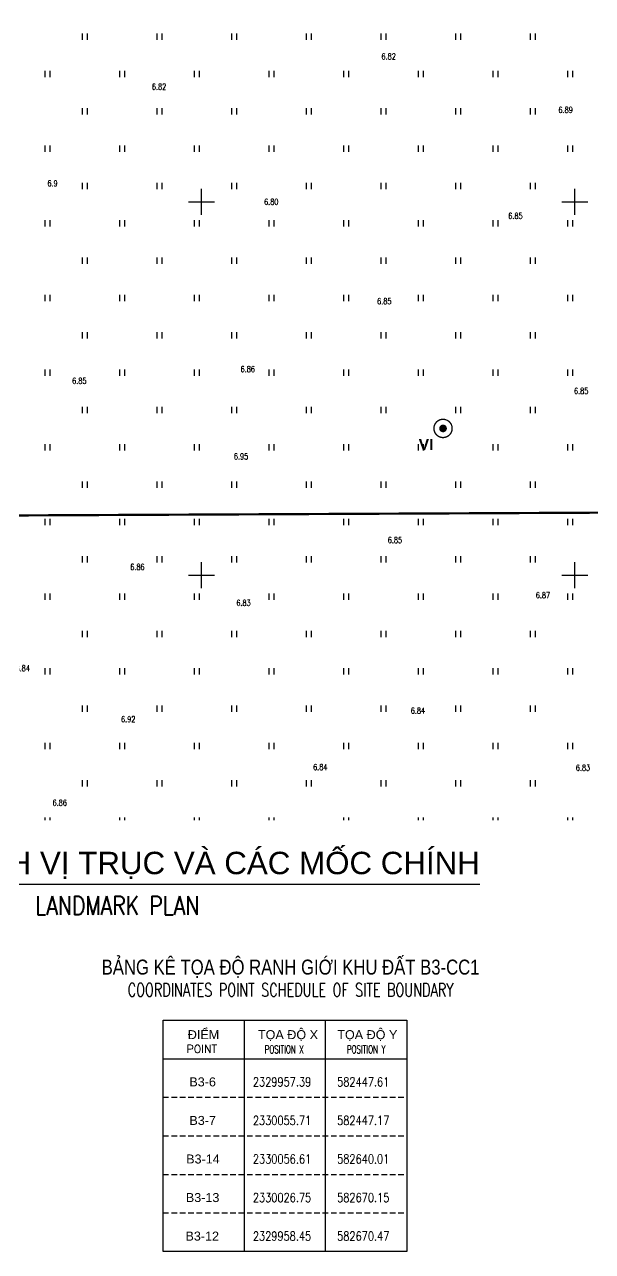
# Model space of a CAD drawing. Header units: millimetres. Extents: x 581430 to 583682, y 2329840 to 2330113.
# Drawn here: x 582081.1 to 582157.1, y 2329859.4 to 2330023.7 of the extents above; entities that cross this region are included whole.
import ezdxf
from ezdxf.enums import TextEntityAlignment as Align
from ezdxf.xclip import XClip

# ---------------------------------------------------------------- set-up
doc = ezdxf.new("R2010")
doc.units = ezdxf.units.MM
doc.header["$LTSCALE"] = 0.001
doc.header["$MEASUREMENT"] = 0
doc.header["$XCLIPFRAME"] = 0
doc.linetypes.add('CENTER2', pattern=[1.125, 0.75, -0.125, 0.125, -0.125])
doc.linetypes.add('HIDDEN', pattern=[0.375, 0.25, -0.125])
for name, color, linetype in [('A-MARK', 7, 'Continuous'), ('Existing map', 250, 'Continuous'), ('IDEA_Text', 8, 'Continuous'), ('Red line', 1, 'Continuous'), ('Road', 8, 'Continuous'), ('TEXT VIET', 7, 'Continuous'), ('Text Vn', 7, 'Continuous'), ('TOA DO', 7, 'Continuous')]:
    doc.layers.add(name, color=color, linetype=linetype)
for name, color, linetype, lineweight in [('EText', 167, 'Continuous', 5), ('Text E', 8, 'Continuous', 13), ('TEXT VN1', 7, 'Continuous', 13)]:
    doc.layers.add(name, color=color, linetype=linetype, lineweight=lineweight)
doc.styles.add('$0$ARIAL', font='arial.ttf')
doc.styles.add('Arial', font='arial.ttf')
doc.styles.add('arial-3', font='romans.shx', dxfattribs={"width": 0.7})
doc.styles.add('DC', font='romans.shx', dxfattribs={"width": 0.8, "height": 0.8})
doc.styles.add('new block$0$giao thong chuan 28 06$0$giao thong chuan$0$giao thongsua theo ssd$0$giao thong canh quan$0$giao thong$0$VNARIALNARROW', font='')
doc.styles.add('style1', font='romans.shx')
doc.styles.get('new block$0$giao thong chuan 28 06$0$giao thong chuan$0$giao thongsua theo ssd$0$giao thong canh quan$0$giao thong$0$VNARIALNARROW').set_extended_font_data('.VnArialH', bold=True)

# ---------------------------------------------------------------- blocks, each defined once
blk = doc.blocks.new('Existing map')
at = {"layer": 'Existing map'}
for p, q in [((-110.9457331243902, -64.90185527736321), (-110.9457331243902, -65.74626128887758)), ((-110.2957331242505, -64.90185527736321), (-110.2957331242505, -65.74626128887758)), ((-100.9457331243902, -64.90185527736321), (-100.9457331243902, -65.74626128887758)), ((-100.2957331242505, -64.90185527736321), (-100.2957331242505, -65.74626128887758)), ((-90.94573312439024, -64.90185527736321), (-90.94573312439024, -65.74626128887758)), ((-90.29573312425055, -64.90185527736321), (-90.29573312425055, -65.74626128887758)), ((-80.94573312439024, -64.90185527736321), (-80.94573312439024, -65.74626128887758)), ((-80.29573312425055, -64.90185527736321), (-80.29573312425055, -65.74626128887758)), ((-70.94573312439024, -64.90185527736321), (-70.94573312439024, -65.74626128887758)), ((-70.29573312425055, -64.90185527736321), (-70.29573312425055, -65.74626128887758)), ((-60.94573312439024, -64.90185527736321), (-60.94573312439024, -65.74626128887758)), ((-60.29573312425055, -64.90185527736321), (-60.29573312425055, -65.74626128887758)), ((-50.94573312439024, -64.90185527736321), (-50.94573312439024, -65.74626128887758)), ((-50.29573312425055, -64.90185527736321), (-50.29573312425055, -65.74626128887758)), ((-115.9457331243902, -69.90185527736321), (-115.9457331243902, -70.74626128887758)), ((-115.2957331242505, -69.90185527736321), (-115.2957331242505, -70.74626128887758)), ((-105.9457331243902, -69.90185527736321), (-105.9457331243902, -70.74626128887758)), ((-105.2957331242505, -69.90185527736321), (-105.2957331242505, -70.74626128887758)), ((-95.94573312439024, -69.90185527736321), (-95.94573312439024, -70.74626128887758)), ((-95.29573312425055, -69.90185527736321), (-95.29573312425055, -70.74626128887758)), ((-85.94573312439024, -69.90185527736321), (-85.94573312439024, -70.74626128887758)), ((-85.29573312425055, -69.90185527736321), (-85.29573312425055, -70.74626128887758)), ((-75.94573312439024, -69.90185527736321), (-75.94573312439024, -70.74626128887758)), ((-75.29573312425055, -69.90185527736321), (-75.29573312425055, -70.74626128887758)), ((-65.94573312439024, -69.90185527736321), (-65.94573312439024, -70.74626128887758)), ((-65.29573312425055, -69.90185527736321), (-65.29573312425055, -70.74626128887758)), ((-55.94573312439024, -69.90185527736321), (-55.94573312439024, -70.74626128887758)), ((-55.29573312425055, -69.90185527736321), (-55.29573312425055, -70.74626128887758)), ((-45.94573312439024, -69.90185527736321), (-45.94573312439024, -70.74626128887758)), ((-45.29573312425055, -69.90185527736321), (-45.29573312425055, -70.74626128887758)), ((-110.9457331243902, -74.90185527736321), (-110.9457331243902, -75.74626128887758)), ((-110.2957331242505, -74.90185527736321), (-110.2957331242505, -75.74626128887758)), ((-100.9457331243902, -74.90185527736321), (-100.9457331243902, -75.74626128887758)), ((-100.2957331242505, -74.90185527736321), (-100.2957331242505, -75.74626128887758)), ((-90.94573312439024, -74.90185527736321), (-90.94573312439024, -75.74626128887758)), ((-90.29573312425055, -74.90185527736321), (-90.29573312425055, -75.74626128887758)), ((-80.94573312439024, -74.90185527736321), (-80.94573312439024, -75.74626128887758)), ((-80.29573312425055, -74.90185527736321), (-80.29573312425055, -75.74626128887758)), ((-70.94573312439024, -74.90185527736321), (-70.94573312439024, -75.74626128887758)), ((-70.29573312425055, -74.90185527736321), (-70.29573312425055, -75.74626128887758)), ((-60.94573312439024, -74.90185527736321), (-60.94573312439024, -75.74626128887758)), ((-60.29573312425055, -74.90185527736321), (-60.29573312425055, -75.74626128887758)), ((-50.94573312439024, -74.90185527736321), (-50.94573312439024, -75.74626128887758)), ((-50.29573312425055, -74.90185527736321), (-50.29573312425055, -75.74626128887758)), ((-115.9457331243902, -79.90185527736321), (-115.9457331243902, -80.74626128887758)), ((-115.2957331242505, -79.90185527736321), (-115.2957331242505, -80.74626128887758)), ((-105.9457331243902, -79.90185527736321), (-105.9457331243902, -80.74626128887758)), ((-105.2957331242505, -79.90185527736321), (-105.2957331242505, -80.74626128887758)), ((-95.94573312439024, -79.90185527736321), (-95.94573312439024, -80.74626128887758)), ((-95.29573312425055, -79.90185527736321), (-95.29573312425055, -80.74626128887758)), ((-85.94573312439024, -79.90185527736321), (-85.94573312439024, -80.74626128887758)), ((-85.29573312425055, -79.90185527736321), (-85.29573312425055, -80.74626128887758)), ((-75.94573312439024, -79.90185527736321), (-75.94573312439024, -80.74626128887758)), ((-75.29573312425055, -79.90185527736321), (-75.29573312425055, -80.74626128887758)), ((-65.94573312439024, -79.90185527736321), (-65.94573312439024, -80.74626128887758)), ((-65.29573312425055, -79.90185527736321), (-65.29573312425055, -80.74626128887758)), ((-55.94573312439024, -79.90185527736321), (-55.94573312439024, -80.74626128887758)), ((-55.29573312425055, -79.90185527736321), (-55.29573312425055, -80.74626128887758)), ((-45.94573312439024, -79.90185527736321), (-45.94573312439024, -80.74626128887758)), ((-45.29573312425055, -79.90185527736321), (-45.29573312425055, -80.74626128887758)), ((-110.9457331243902, -84.90185527736321), (-110.9457331243902, -85.74626128887758)), ((-110.2957331242505, -84.90185527736321), (-110.2957331242505, -85.74626128887758)), ((-100.9457331243902, -84.90185527736321), (-100.9457331243902, -85.74626128887758)), ((-100.2957331242505, -84.90185527736321), (-100.2957331242505, -85.74626128887758)), ((-90.94573312439024, -84.90185527736321), (-90.94573312439024, -85.74626128887758)), ((-90.29573312425055, -84.90185527736321), (-90.29573312425055, -85.74626128887758)), ((-80.94573312439024, -84.90185527736321), (-80.94573312439024, -85.74626128887758)), ((-80.29573312425055, -84.90185527736321), (-80.29573312425055, -85.74626128887758)), ((-70.94573312439024, -84.90185527736321), (-70.94573312439024, -85.74626128887758)), ((-70.29573312425055, -84.90185527736321), (-70.29573312425055, -85.74626128887758)), ((-60.94573312439024, -84.90185527736321), (-60.94573312439024, -85.74626128887758)), ((-60.29573312425055, -84.90185527736321), (-60.29573312425055, -85.74626128887758)), ((-50.94573312439024, -84.90185527736321), (-50.94573312439024, -85.74626128887758)), ((-50.29573312425055, -84.90185527736321), (-50.29573312425055, -85.74626128887758)), ((-94.96745896618813, -89.20468299929053), (-94.96745896618813, -85.70468299929053)), ((-44.96745896618813, -89.20468299929053), (-44.96745896618813, -85.70468299929053)), ((-96.71745896618813, -87.45468299929053), (-93.21745896618813, -87.45468299929053)), ((-46.71745896618813, -87.45468299929053), (-43.21745896618813, -87.45468299929053)), ((-115.9457331243902, -89.90185527736321), (-115.9457331243902, -90.74626128887758)), ((-115.2957331242505, -89.90185527736321), (-115.2957331242505, -90.74626128887758)), ((-105.9457331243902, -89.90185527736321), (-105.9457331243902, -90.74626128887758)), ((-105.2957331242505, -89.90185527736321), (-105.2957331242505, -90.74626128887758)), ((-95.94573312439024, -89.90185527736321), (-95.94573312439024, -90.74626128887758)), ((-95.29573312425055, -89.90185527736321), (-95.29573312425055, -90.74626128887758)), ((-85.94573312439024, -89.90185527736321), (-85.94573312439024, -90.74626128887758)), ((-85.29573312425055, -89.90185527736321), (-85.29573312425055, -90.74626128887758)), ((-75.94573312439024, -89.90185527736321), (-75.94573312439024, -90.74626128887758)), ((-75.29573312425055, -89.90185527736321), (-75.29573312425055, -90.74626128887758)), ((-65.94573312439024, -89.90185527736321), (-65.94573312439024, -90.74626128887758)), ((-65.29573312425055, -89.90185527736321), (-65.29573312425055, -90.74626128887758)), ((-55.94573312439024, -89.90185527736321), (-55.94573312439024, -90.74626128887758)), ((-55.29573312425055, -89.90185527736321), (-55.29573312425055, -90.74626128887758)), ((-45.94573312439024, -89.90185527736321), (-45.94573312439024, -90.74626128887758)), ((-45.29573312425055, -89.90185527736321), (-45.29573312425055, -90.74626128887758)), ((-110.9457331243902, -94.90185527736321), (-110.9457331243902, -95.74626128887758)), ((-110.2957331242505, -94.90185527736321), (-110.2957331242505, -95.74626128887758)), ((-100.9457331243902, -94.90185527736321), (-100.9457331243902, -95.74626128887758)), ((-100.2957331242505, -94.90185527736321), (-100.2957331242505, -95.74626128887758)), ((-90.94573312439024, -94.90185527736321), (-90.94573312439024, -95.74626128887758)), ((-90.29573312425055, -94.90185527736321), (-90.29573312425055, -95.74626128887758)), ((-80.94573312439024, -94.90185527736321), (-80.94573312439024, -95.74626128887758)), ((-80.29573312425055, -94.90185527736321), (-80.29573312425055, -95.74626128887758)), ((-70.94573312439024, -94.90185527736321), (-70.94573312439024, -95.74626128887758)), ((-70.29573312425055, -94.90185527736321), (-70.29573312425055, -95.74626128887758)), ((-60.94573312439024, -94.90185527736321), (-60.94573312439024, -95.74626128887758)), ((-60.29573312425055, -94.90185527736321), (-60.29573312425055, -95.74626128887758)), ((-50.94573312439024, -94.90185527736321), (-50.94573312439024, -95.74626128887758)), ((-50.29573312425055, -94.90185527736321), (-50.29573312425055, -95.74626128887758)), ((-115.9457331243902, -99.90185527736321), (-115.9457331243902, -100.7462612888776)), ((-115.2957331242505, -99.90185527736321), (-115.2957331242505, -100.7462612888776)), ((-105.9457331243902, -99.90185527736321), (-105.9457331243902, -100.7462612888776)), ((-105.2957331242505, -99.90185527736321), (-105.2957331242505, -100.7462612888776)), ((-95.94573312439024, -99.90185527736321), (-95.94573312439024, -100.7462612888776)), ((-95.29573312425055, -99.90185527736321), (-95.29573312425055, -100.7462612888776)), ((-85.94573312439024, -99.90185527736321), (-85.94573312439024, -100.7462612888776)), ((-85.29573312425055, -99.90185527736321), (-85.29573312425055, -100.7462612888776)), ((-75.94573312439024, -99.90185527736321), (-75.94573312439024, -100.7462612888776)), ((-75.29573312425055, -99.90185527736321), (-75.29573312425055, -100.7462612888776)), ((-65.94573312439024, -99.90185527736321), (-65.94573312439024, -100.7462612888776)), ((-65.29573312425055, -99.90185527736321), (-65.29573312425055, -100.7462612888776)), ((-55.94573312439024, -99.90185527736321), (-55.94573312439024, -100.7462612888776)), ((-55.29573312425055, -99.90185527736321), (-55.29573312425055, -100.7462612888776)), ((-45.94573312439024, -99.90185527736321), (-45.94573312439024, -100.7462612888776)), ((-45.29573312425055, -99.90185527736321), (-45.29573312425055, -100.7462612888776)), ((-110.9457331243902, -104.9018552773632), (-110.9457331243902, -105.7462612888776)), ((-110.2957331242505, -104.9018552773632), (-110.2957331242505, -105.7462612888776)), ((-100.9457331243902, -104.9018552773632), (-100.9457331243902, -105.7462612888776)), ((-100.2957331242505, -104.9018552773632), (-100.2957331242505, -105.7462612888776)), ((-90.94573312439024, -104.9018552773632), (-90.94573312439024, -105.7462612888776)), ((-90.29573312425055, -104.9018552773632), (-90.29573312425055, -105.7462612888776)), ((-80.94573312439024, -104.9018552773632), (-80.94573312439024, -105.7462612888776)), ((-80.29573312425055, -104.9018552773632), (-80.29573312425055, -105.7462612888776)), ((-70.94573312439024, -104.9018552773632), (-70.94573312439024, -105.7462612888776)), ((-70.29573312425055, -104.9018552773632), (-70.29573312425055, -105.7462612888776)), ((-60.94573312439024, -104.9018552773632), (-60.94573312439024, -105.7462612888776)), ((-60.29573312425055, -104.9018552773632), (-60.29573312425055, -105.7462612888776)), ((-50.94573312439024, -104.9018552773632), (-50.94573312439024, -105.7462612888776)), ((-50.29573312425055, -104.9018552773632), (-50.29573312425055, -105.7462612888776)), ((-115.9457331243902, -109.9018552773632), (-115.9457331243902, -110.7462612888776)), ((-115.2957331242505, -109.9018552773632), (-115.2957331242505, -110.7462612888776)), ((-105.9457331243902, -109.9018552773632), (-105.9457331243902, -110.7462612888776)), ((-105.2957331242505, -109.9018552773632), (-105.2957331242505, -110.7462612888776)), ((-95.94573312439024, -109.9018552773632), (-95.94573312439024, -110.7462612888776)), ((-95.29573312425055, -109.9018552773632), (-95.29573312425055, -110.7462612888776)), ((-85.94573312439024, -109.9018552773632), (-85.94573312439024, -110.7462612888776)), ((-85.29573312425055, -109.9018552773632), (-85.29573312425055, -110.7462612888776)), ((-75.94573312439024, -109.9018552773632), (-75.94573312439024, -110.7462612888776)), ((-75.29573312425055, -109.9018552773632), (-75.29573312425055, -110.7462612888776)), ((-65.94573312439024, -109.9018552773632), (-65.94573312439024, -110.7462612888776)), ((-65.29573312425055, -109.9018552773632), (-65.29573312425055, -110.7462612888776)), ((-55.94573312439024, -109.9018552773632), (-55.94573312439024, -110.7462612888776)), ((-55.29573312425055, -109.9018552773632), (-55.29573312425055, -110.7462612888776)), ((-45.94573312439024, -109.9018552773632), (-45.94573312439024, -110.7462612888776)), ((-45.29573312425055, -109.9018552773632), (-45.29573312425055, -110.7462612888776)), ((-110.9457331243902, -114.9018552773632), (-110.9457331243902, -115.7462612888776)), ((-110.2957331242505, -114.9018552773632), (-110.2957331242505, -115.7462612888776)), ((-100.9457331243902, -114.9018552773632), (-100.9457331243902, -115.7462612888776)), ((-100.2957331242505, -114.9018552773632), (-100.2957331242505, -115.7462612888776)), ((-90.94573312439024, -114.9018552773632), (-90.94573312439024, -115.7462612888776)), ((-90.29573312425055, -114.9018552773632), (-90.29573312425055, -115.7462612888776)), ((-80.94573312439024, -114.9018552773632), (-80.94573312439024, -115.7462612888776)), ((-80.29573312425055, -114.9018552773632), (-80.29573312425055, -115.7462612888776)), ((-70.94573312439024, -114.9018552773632), (-70.94573312439024, -115.7462612888776)), ((-70.29573312425055, -114.9018552773632), (-70.29573312425055, -115.7462612888776)), ((-60.94573312439024, -114.9018552773632), (-60.94573312439024, -115.7462612888776)), ((-60.29573312425055, -114.9018552773632), (-60.29573312425055, -115.7462612888776)), ((-50.94573312439024, -114.9018552773632), (-50.94573312439024, -115.7462612888776)), ((-50.29573312425055, -114.9018552773632), (-50.29573312425055, -115.7462612888776)), ((-115.9457331243902, -119.9018552773632), (-115.9457331243902, -120.7462612888776)), ((-115.2957331242505, -119.9018552773632), (-115.2957331242505, -120.7462612888776)), ((-105.9457331243902, -119.9018552773632), (-105.9457331243902, -120.7462612888776)), ((-105.2957331242505, -119.9018552773632), (-105.2957331242505, -120.7462612888776)), ((-95.94573312439024, -119.9018552773632), (-95.94573312439024, -120.7462612888776)), ((-95.29573312425055, -119.9018552773632), (-95.29573312425055, -120.7462612888776)), ((-85.94573312439024, -119.9018552773632), (-85.94573312439024, -120.7462612888776)), ((-85.29573312425055, -119.9018552773632), (-85.29573312425055, -120.7462612888776)), ((-75.94573312439024, -119.9018552773632), (-75.94573312439024, -120.7462612888776)), ((-75.29573312425055, -119.9018552773632), (-75.29573312425055, -120.7462612888776)), ((-65.94573312439024, -119.9018552773632), (-65.94573312439024, -120.7462612888776)), ((-65.29573312425055, -119.9018552773632), (-65.29573312425055, -120.7462612888776)), ((-55.94573312439024, -119.9018552773632), (-55.94573312439024, -120.7462612888776)), ((-55.29573312425055, -119.9018552773632), (-55.29573312425055, -120.7462612888776)), ((-45.94573312439024, -119.9018552773632), (-45.94573312439024, -120.7462612888776)), ((-45.29573312425055, -119.9018552773632), (-45.29573312425055, -120.7462612888776)), ((-110.9457331243902, -124.9018552773632), (-110.9457331243902, -125.7462612888776)), ((-110.2957331242505, -124.9018552773632), (-110.2957331242505, -125.7462612888776)), ((-100.9457331243902, -124.9018552773632), (-100.9457331243902, -125.7462612888776)), ((-100.2957331242505, -124.9018552773632), (-100.2957331242505, -125.7462612888776)), ((-90.94573312439024, -124.9018552773632), (-90.94573312439024, -125.7462612888776)), ((-90.29573312425055, -124.9018552773632), (-90.29573312425055, -125.7462612888776)), ((-80.94573312439024, -124.9018552773632), (-80.94573312439024, -125.7462612888776)), ((-80.29573312425055, -124.9018552773632), (-80.29573312425055, -125.7462612888776)), ((-70.94573312439024, -124.9018552773632), (-70.94573312439024, -125.7462612888776)), ((-70.29573312425055, -124.9018552773632), (-70.29573312425055, -125.7462612888776)), ((-60.94573312439024, -124.9018552773632), (-60.94573312439024, -125.7462612888776)), ((-60.29573312425055, -124.9018552773632), (-60.29573312425055, -125.7462612888776)), ((-50.94573312439024, -124.9018552773632), (-50.94573312439024, -125.7462612888776)), ((-50.29573312425055, -124.9018552773632), (-50.29573312425055, -125.7462612888776)), ((-115.9457331243902, -129.9018552773632), (-115.9457331243902, -130.7462612888776)), ((-115.2957331242505, -129.9018552773632), (-115.2957331242505, -130.7462612888776)), ((-105.9457331243902, -129.9018552773632), (-105.9457331243902, -130.7462612888776)), ((-105.2957331242505, -129.9018552773632), (-105.2957331242505, -130.7462612888776)), ((-95.94573312439024, -129.9018552773632), (-95.94573312439024, -130.7462612888776)), ((-95.29573312425055, -129.9018552773632), (-95.29573312425055, -130.7462612888776)), ((-85.94573312439024, -129.9018552773632), (-85.94573312439024, -130.7462612888776)), ((-85.29573312425055, -129.9018552773632), (-85.29573312425055, -130.7462612888776)), ((-75.94573312439024, -129.9018552773632), (-75.94573312439024, -130.7462612888776)), ((-75.29573312425055, -129.9018552773632), (-75.29573312425055, -130.7462612888776)), ((-65.94573312439024, -129.9018552773632), (-65.94573312439024, -130.7462612888776)), ((-65.29573312425055, -129.9018552773632), (-65.29573312425055, -130.7462612888776)), ((-55.94573312439024, -129.9018552773632), (-55.94573312439024, -130.7462612888776)), ((-55.29573312425055, -129.9018552773632), (-55.29573312425055, -130.7462612888776)), ((-45.94573312439024, -129.9018552773632), (-45.94573312439024, -130.7462612888776)), ((-45.29573312425055, -129.9018552773632), (-45.29573312425055, -130.7462612888776)), ((-110.9457331243902, -134.9018552773632), (-110.9457331243902, -135.7462612888776)), ((-110.2957331242505, -134.9018552773632), (-110.2957331242505, -135.7462612888776)), ((-100.9457331243902, -134.9018552773632), (-100.9457331243902, -135.7462612888776)), ((-100.2957331242505, -134.9018552773632), (-100.2957331242505, -135.7462612888776)), ((-94.96745896618813, -139.2046829992905), (-94.96745896618813, -135.7046829992905)), ((-90.94573312439024, -134.9018552773632), (-90.94573312439024, -135.7462612888776)), ((-90.29573312425055, -134.9018552773632), (-90.29573312425055, -135.7462612888776)), ((-80.94573312439024, -134.9018552773632), (-80.94573312439024, -135.7462612888776)), ((-80.29573312425055, -134.9018552773632), (-80.29573312425055, -135.7462612888776)), ((-70.94573312439024, -134.9018552773632), (-70.94573312439024, -135.7462612888776)), ((-70.29573312425055, -134.9018552773632), (-70.29573312425055, -135.7462612888776)), ((-60.94573312439024, -134.9018552773632), (-60.94573312439024, -135.7462612888776)), ((-60.29573312425055, -134.9018552773632), (-60.29573312425055, -135.7462612888776)), ((-50.94573312439024, -134.9018552773632), (-50.94573312439024, -135.7462612888776)), ((-50.29573312425055, -134.9018552773632), (-50.29573312425055, -135.7462612888776)), ((-44.96745896618813, -139.2046829992905), (-44.96745896618813, -135.7046829992905)), ((-96.71745896618813, -137.4546829992905), (-93.21745896618813, -137.4546829992905)), ((-46.71745896618813, -137.4546829992905), (-43.21745896618813, -137.4546829992905)), ((-115.9457331243902, -139.9018552773632), (-115.9457331243902, -140.7462612888776)), ((-115.2957331242505, -139.9018552773632), (-115.2957331242505, -140.7462612888776)), ((-105.9457331243902, -139.9018552773632), (-105.9457331243902, -140.7462612888776)), ((-105.2957331242505, -139.9018552773632), (-105.2957331242505, -140.7462612888776)), ((-95.94573312439024, -139.9018552773632), (-95.94573312439024, -140.7462612888776)), ((-95.29573312425055, -139.9018552773632), (-95.29573312425055, -140.7462612888776)), ((-85.94573312439024, -139.9018552773632), (-85.94573312439024, -140.7462612888776)), ((-85.29573312425055, -139.9018552773632), (-85.29573312425055, -140.7462612888776)), ((-75.94573312439024, -139.9018552773632), (-75.94573312439024, -140.7462612888776)), ((-75.29573312425055, -139.9018552773632), (-75.29573312425055, -140.7462612888776)), ((-65.94573312439024, -139.9018552773632), (-65.94573312439024, -140.7462612888776)), ((-65.29573312425055, -139.9018552773632), (-65.29573312425055, -140.7462612888776)), ((-55.94573312439024, -139.9018552773632), (-55.94573312439024, -140.7462612888776)), ((-55.29573312425055, -139.9018552773632), (-55.29573312425055, -140.7462612888776)), ((-45.94573312439024, -139.9018552773632), (-45.94573312439024, -140.7462612888776)), ((-45.29573312425055, -139.9018552773632), (-45.29573312425055, -140.7462612888776)), ((-110.9457331243902, -144.9018552773632), (-110.9457331243902, -145.7462612888776)), ((-110.2957331242505, -144.9018552773632), (-110.2957331242505, -145.7462612888776)), ((-100.9457331243902, -144.9018552773632), (-100.9457331243902, -145.7462612888776)), ((-100.2957331242505, -144.9018552773632), (-100.2957331242505, -145.7462612888776)), ((-90.94573312439024, -144.9018552773632), (-90.94573312439024, -145.7462612888776)), ((-90.29573312425055, -144.9018552773632), (-90.29573312425055, -145.7462612888776)), ((-80.94573312439024, -144.9018552773632), (-80.94573312439024, -145.7462612888776)), ((-80.29573312425055, -144.9018552773632), (-80.29573312425055, -145.7462612888776)), ((-70.94573312439024, -144.9018552773632), (-70.94573312439024, -145.7462612888776)), ((-70.29573312425055, -144.9018552773632), (-70.29573312425055, -145.7462612888776)), ((-60.94573312439024, -144.9018552773632), (-60.94573312439024, -145.7462612888776)), ((-60.29573312425055, -144.9018552773632), (-60.29573312425055, -145.7462612888776)), ((-50.94573312439024, -144.9018552773632), (-50.94573312439024, -145.7462612888776)), ((-50.29573312425055, -144.9018552773632), (-50.29573312425055, -145.7462612888776)), ((-115.9457331243902, -149.9018552773632), (-115.9457331243902, -150.7462612888776)), ((-115.2957331242505, -149.9018552773632), (-115.2957331242505, -150.7462612888776)), ((-105.9457331243902, -149.9018552773632), (-105.9457331243902, -150.7462612888776)), ((-105.2957331242505, -149.9018552773632), (-105.2957331242505, -150.7462612888776)), ((-95.94573312439024, -149.9018552773632), (-95.94573312439024, -150.7462612888776)), ((-95.29573312425055, -149.9018552773632), (-95.29573312425055, -150.7462612888776)), ((-85.94573312439024, -149.9018552773632), (-85.94573312439024, -150.7462612888776)), ((-85.29573312425055, -149.9018552773632), (-85.29573312425055, -150.7462612888776)), ((-75.94573312439024, -149.9018552773632), (-75.94573312439024, -150.7462612888776)), ((-75.29573312425055, -149.9018552773632), (-75.29573312425055, -150.7462612888776)), ((-65.94573312439024, -149.9018552773632), (-65.94573312439024, -150.7462612888776)), ((-65.29573312425055, -149.9018552773632), (-65.29573312425055, -150.7462612888776)), ((-55.94573312439024, -149.9018552773632), (-55.94573312439024, -150.7462612888776)), ((-55.29573312425055, -149.9018552773632), (-55.29573312425055, -150.7462612888776)), ((-45.94573312439024, -149.9018552773632), (-45.94573312439024, -150.7462612888776)), ((-45.29573312425055, -149.9018552773632), (-45.29573312425055, -150.7462612888776)), ((-110.9457331243902, -154.9018552773632), (-110.9457331243902, -155.7462612888776)), ((-110.2957331242505, -154.9018552773632), (-110.2957331242505, -155.7462612888776)), ((-100.9457331243902, -154.9018552773632), (-100.9457331243902, -155.7462612888776)), ((-100.2957331242505, -154.9018552773632), (-100.2957331242505, -155.7462612888776)), ((-90.94573312439024, -154.9018552773632), (-90.94573312439024, -155.7462612888776)), ((-90.29573312425055, -154.9018552773632), (-90.29573312425055, -155.7462612888776)), ((-80.94573312439024, -154.9018552773632), (-80.94573312439024, -155.7462612888776)), ((-80.29573312425055, -154.9018552773632), (-80.29573312425055, -155.7462612888776)), ((-70.94573312439024, -154.9018552773632), (-70.94573312439024, -155.7462612888776)), ((-70.29573312425055, -154.9018552773632), (-70.29573312425055, -155.7462612888776)), ((-60.94573312439024, -154.9018552773632), (-60.94573312439024, -155.7462612888776)), ((-60.29573312425055, -154.9018552773632), (-60.29573312425055, -155.7462612888776)), ((-50.94573312439024, -154.9018552773632), (-50.94573312439024, -155.7462612888776)), ((-50.29573312425055, -154.9018552773632), (-50.29573312425055, -155.7462612888776)), ((-115.9457331243902, -159.9018552773632), (-115.9457331243902, -160.7462612888776)), ((-115.2957331242505, -159.9018552773632), (-115.2957331242505, -160.7462612888776)), ((-105.9457331243902, -159.9018552773632), (-105.9457331243902, -160.7462612888776)), ((-105.2957331242505, -159.9018552773632), (-105.2957331242505, -160.7462612888776)), ((-95.94573312439024, -159.9018552773632), (-95.94573312439024, -160.7462612888776)), ((-95.29573312425055, -159.9018552773632), (-95.29573312425055, -160.7462612888776)), ((-85.94573312439024, -159.9018552773632), (-85.94573312439024, -160.7462612888776)), ((-85.29573312425055, -159.9018552773632), (-85.29573312425055, -160.7462612888776)), ((-75.94573312439024, -159.9018552773632), (-75.94573312439024, -160.7462612888776)), ((-75.29573312425055, -159.9018552773632), (-75.29573312425055, -160.7462612888776)), ((-65.94573312439024, -159.9018552773632), (-65.94573312439024, -160.7462612888776)), ((-65.29573312425055, -159.9018552773632), (-65.29573312425055, -160.7462612888776)), ((-55.94573312439024, -159.9018552773632), (-55.94573312439024, -160.7462612888776)), ((-55.29573312425055, -159.9018552773632), (-55.29573312425055, -160.7462612888776)), ((-45.94573312439024, -159.9018552773632), (-45.94573312439024, -160.7462612888776)), ((-45.29573312425055, -159.9018552773632), (-45.29573312425055, -160.7462612888776)), ((-110.9457331243902, -164.9018552773632), (-110.9457331243902, -165.7462612888776)), ((-110.2957331242505, -164.9018552773632), (-110.2957331242505, -165.7462612888776)), ((-100.9457331243902, -164.9018552773632), (-100.9457331243902, -165.7462612888776)), ((-100.2957331242505, -164.9018552773632), (-100.2957331242505, -165.7462612888776)), ((-90.94573312439024, -164.9018552773632), (-90.94573312439024, -165.7462612888776)), ((-90.29573312425055, -164.9018552773632), (-90.29573312425055, -165.7462612888776)), ((-80.94573312439024, -164.9018552773632), (-80.94573312439024, -165.7462612888776)), ((-80.29573312425055, -164.9018552773632), (-80.29573312425055, -165.7462612888776)), ((-70.94573312439024, -164.9018552773632), (-70.94573312439024, -165.7462612888776)), ((-70.29573312425055, -164.9018552773632), (-70.29573312425055, -165.7462612888776)), ((-60.94573312439024, -164.9018552773632), (-60.94573312439024, -165.7462612888776)), ((-60.29573312425055, -164.9018552773632), (-60.29573312425055, -165.7462612888776)), ((-50.94573312439024, -164.9018552773632), (-50.94573312439024, -165.7462612888776)), ((-50.29573312425055, -164.9018552773632), (-50.29573312425055, -165.7462612888776)), ((-115.9457331243902, -169.9018552773632), (-115.9457331243902, -170.7462612888776)), ((-115.2957331242505, -169.9018552773632), (-115.2957331242505, -170.7462612888776)), ((-105.9457331243902, -169.9018552773632), (-105.9457331243902, -170.7462612888776)), ((-105.2957331242505, -169.9018552773632), (-105.2957331242505, -170.7462612888776)), ((-95.94573312439024, -169.9018552773632), (-95.94573312439024, -170.7462612888776)), ((-95.29573312425055, -169.9018552773632), (-95.29573312425055, -170.7462612888776)), ((-85.94573312439024, -169.9018552773632), (-85.94573312439024, -170.7462612888776)), ((-85.29573312425055, -169.9018552773632), (-85.29573312425055, -170.7462612888776)), ((-75.94573312439024, -169.9018552773632), (-75.94573312439024, -170.7462612888776)), ((-75.29573312425055, -169.9018552773632), (-75.29573312425055, -170.7462612888776)), ((-65.94573312439024, -169.9018552773632), (-65.94573312439024, -170.7462612888776)), ((-65.29573312425055, -169.9018552773632), (-65.29573312425055, -170.7462612888776)), ((-55.94573312439024, -169.9018552773632), (-55.94573312439024, -170.7462612888776)), ((-55.29573312425055, -169.9018552773632), (-55.29573312425055, -170.7462612888776)), ((-45.94573312439024, -169.9018552773632), (-45.94573312439024, -170.7462612888776)), ((-45.29573312425055, -169.9018552773632), (-45.29573312425055, -170.7462612888776))]:
    blk.add_line(p, q, dxfattribs=at)
at = {"layer": 'Existing map', "style": 'DC', "width": 0.8}
for s, p in [('6.82', (-70.86831661651377, -68.38219875935465)), ('6.82', (-101.6094288007589, -72.44035265175626)), ('6.89', (-47.16549525293522, -75.55309743992984)), ('6.9', (-115.6003964261618, -85.38256741687655)), ('6.80', (-86.58973517874256, -87.85454332223162)), ('6.85', (-53.88918456924148, -89.73896354949102)), ('6.85', (-71.44613258016761, -101.1763260667212)), ('6.86', (-89.73401889123488, -110.2582082389854)), ('6.85', (-112.2890298893908, -111.8242543614469)), ('6.85', (-45.08519340178464, -113.1895285923965)), ('6.95', (-90.63420773413964, -121.947002322413)), ('6.85', (-70.03030004375614, -133.14939515898)), ('6.86', (-104.5087726444472, -136.7597043938003)), ('6.83', (-90.30155322968494, -141.561809935607)), ('6.87', (-50.21465900901239, -140.5368329389021)), ('6.84', (-119.8746880131075, -150.3242993340828)), ('6.84', (-66.95085937913973, -156.0012077605352)), ('6.92', (-105.7415131831076, -157.1502318615094)), ('6.84', (-80.02759675798006, -163.5527623784728)), ('6.83', (-44.8510576619301, -163.6409994517453)), ('6.86', (-114.9130786745809, -168.3288013208658))]:
    blk.add_text(s, height=0.8000852443943126, dxfattribs=at).set_placement(p)
blk = doc.blocks.new('boundary point')
at = {"layer": 'TOA DO', "color": 7, "const_width": 0.1446074892753036}
blk.add_lwpolyline([(0.3708078397321515, 0.9090435586404055, -202.354613466488), (0.3527673967764713, 0.9161952901631594, 1.456600399150855)], format="xyb", dxfattribs=at)
at = {"layer": 'TOA DO', "color": 1, "const_width": 0.4137353667351834, "flags": 128}
blk.add_lwpolyline([(-0.2068676829221658, -2.328306436538696e-10, 1), (0.2068676829803735, -2.328306436538696e-10, 1)], format="xyb", close=True, dxfattribs=at)

msp = doc.modelspace()

# ---------------------------------------------------------------- linework, layer by layer
at = {"layer": 'A-MARK'}
msp.add_line((582044.6852498449, 2329908.627672285), (582142.0330793291, 2329908.627672285), dxfattribs=at)
at = {"layer": 'Red line', "linetype": 'CENTER2', "ltscale": 5000, "const_width": 0.3}
msp.add_lwpolyline([(582174.919612161, 2330026.75), (582144.7796121608, 2330056.61), (581951.939612068, 2330055.710043403), (581952.3796122741, 2329957.389952435), (582175.2396121611, 2329958.45)], close=True, dxfattribs=at)
at = {"layer": 'Road', "color": 7, "linetype": 'Continuous', "ltscale": 3000}
for p, q in [((582110.4968220377, 2329890.409554344), (582110.4968220377, 2329859.430049411)), ((582121.3783699435, 2329859.430049411), (582121.3783699442, 2329890.409554344)), ((582132.2599178508, 2329890.409554344), (582132.2599178508, 2329859.430049411)), ((582099.6152741312, 2329885.246303523), (582132.2599178508, 2329885.246303523))]:
    msp.add_line(p, q, dxfattribs=at)
at = {"layer": 'Road', "color": 250, "linetype": 'HIDDEN', "ltscale": 3000}
for p, q in [((582099.6152741312, 2329880.083052701), (582132.2599178508, 2329880.083052701)), ((582099.6152741312, 2329874.919801878), (582132.2599178508, 2329874.919801879)), ((582099.6152741312, 2329869.756551057), (582132.2599178508, 2329869.756551056)), ((582099.6152741312, 2329864.593300234), (582132.2599178508, 2329864.593300234))]:
    msp.add_line(p, q, dxfattribs=at)
at = {"layer": 'Road', "color": 7, "linetype": 'Continuous', "ltscale": 3000}
msp.add_lwpolyline([(582132.2599178508, 2329890.409554344), (582132.2599178508, 2329859.430049411), (582099.6152741312, 2329859.430049411), (582099.6152741312, 2329890.409554344)], close=True, dxfattribs=at)

# ---------------------------------------------------------------- block references
ref = msp.add_blockref('Existing map', (582199.7370711272, 2330087.454682999))
XClip(ref).set_block_clipping_path([(-309.5753765584668, -170.2706607216969), (49.0361552699469, 25.28126773238182)])
at = {"layer": 'TOA DO', "color": 1, "xscale": 1.244748808668659, "yscale": 1.244748808668659, "zscale": 1.244748808668659}
msp.add_blockref('boundary point', (582137.1109630874, 2329969.650622147), dxfattribs=at)

# ---------------------------------------------------------------- texts
at = {"layer": 'EText', "style": 'style1', "width": 0.8}
msp.add_text('LANDMARK PLAN', height=2.500000054660786, dxfattribs=at).set_placement((582082.5252268447, 2329904.496317475))
at = {"layer": 'IDEA_Text', "style": 'arial-3', "width": 0.7}
msp.add_text('COORDINATES POINT SCHEDULE OF SITE BOUNDARY', height=1.8, dxfattribs=at).set_placement((582116.6966901561, 2329893.556083737), align=Align.CENTER)
at = {"layer": 'Text E', "style": 'arial-3'}
msp.add_text('POINT', height=1.071428571428572, dxfattribs=at).set_placement((582102.7641246178, 2329886.008986447))
for s, height, width, p in [('POSITION X', 1.071428571428572, 0.65, (582113.2337928538, 2329885.962263139)), ('POSITION Y', 1.071428571428572, 0.65, (582124.2436977016, 2329885.962263139)), ('2329957.39', 1.2, 0.8, (582111.6441070109, 2329881.536778657)), ('582447.61', 1.2, 0.8, (582122.9265232038, 2329881.536778657)), ('2330055.71', 1.2, 0.8, (582111.6441070109, 2329876.373527835)), ('582447.17', 1.2, 0.8, (582122.9265232038, 2329876.373527835)), ('2330056.61', 1.2, 0.8, (582111.644107011, 2329871.210277013)), ('582640.01', 1.2, 0.8, (582122.926523204, 2329871.210277013)), ('2330026.75', 1.2, 0.8, (582111.6441070109, 2329866.04702619)), ('582670.15', 1.2, 0.8, (582122.9265232038, 2329866.04702619)), ('2329958.45', 1.2, 0.8, (582111.6441070113, 2329860.883775368)), ('582670.47', 1.2, 0.8, (582122.9265232042, 2329860.883775368))]:
    msp.add_text(s, height=height, dxfattribs=dict(at, width=width)).set_placement(p)
at = {"layer": 'TEXT VIET', "style": 'Arial', "width": 0.8}
msp.add_text('BẢNG KÊ TỌA ĐỘ RANH GIỚI KHU ĐẤT B3-CC1', height=2, dxfattribs=at).set_placement((582116.6966901561, 2329896.511814201), align=Align.CENTER)
at = {"layer": 'Text Vn', "style": '$0$ARIAL'}
for s, p in [('ĐIỂM', (582102.9325598695, 2329887.860234735)), ('TỌA ĐỘ X', (582112.3261512049, 2329887.860234735)), ('TỌA ĐỘ Y', (582122.9503073561, 2329887.860234735))]:
    msp.add_text(s, height=1.205357142857143, dxfattribs=at).set_placement(p)
for s, p in [('B3-6', (582104.9188622438, 2329881.536778657)), ('B3-7', (582104.9198307478, 2329876.373527835)), ('B3-14', (582104.9632258334, 2329871.210277013)), ('B3-13', (582104.9188622439, 2329866.04702619)), ('B3-12', (582104.8690802671, 2329860.883775368))]:
    msp.add_text(s, height=1.205357142857143, dxfattribs=at).set_placement(p, align=Align.CENTER)
at = {"layer": 'TEXT VN1', "style": 'Arial'}
msp.add_text('MẶT BẰNG ĐỊNH VỊ TRỤC VÀ CÁC MỐC CHÍNH', height=3.000000065592943, dxfattribs=at).set_placement((582048.682857636, 2329909.953449486))
at = {"layer": 'TOA DO', "color": 1, "style": 'new block$0$giao thong chuan 28 06$0$giao thong chuan$0$giao thongsua theo ssd$0$giao thong canh quan$0$giao thong$0$VNARIALNARROW'}
msp.add_text('VI', height=1.5, rotation=0.2695185079907751, dxfattribs=at).set_placement((582133.8576285705, 2329966.734331314))

doc.saveas('drawing.dxf')
